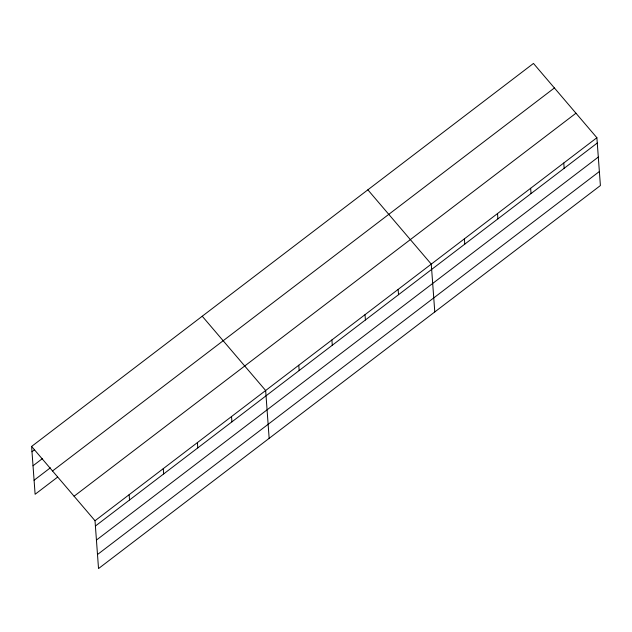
<?xml version="1.0" encoding="UTF-8"?>
<svg xmlns="http://www.w3.org/2000/svg" width="632" height="632" viewBox="0 0 632 632"><rect width="100%" height="100%" fill="white"/><g stroke="black" fill="none" stroke-linecap="round" stroke-linejoin="round"><path stroke-width="0.95" d="M31.6 446.445L533.471 63.437L596.885 137.729L600.4 185.555L98.529 568.563L95.013 520.736L31.6 446.445L35.116 494.271L57.607 477.105M31.987 451.738L34.318 449.96M33.022 465.776L42.328 458.666M34.081 480.233L50.37 467.806M52.527 470.966L554.398 87.959M74.086 496.223L575.965 113.215M95.013 520.736L596.885 137.729M95.4 526.029L597.279 143.022M96.435 540.068L598.307 157.06M97.494 554.525L599.373 171.517M367.856 189.829L431.269 264.121L434.784 311.947M202.24 316.221L265.653 390.521L269.161 438.339M563.768 163.009L564.155 168.302M530.643 188.289L531.03 193.582M497.518 213.569L497.905 218.862M464.394 238.849L464.781 244.134M398.144 289.401L398.531 294.694M365.02 314.681L365.415 319.974M331.895 339.961L332.29 345.254M298.778 365.241L299.165 370.534M231.525 416.559L231.912 421.852M197.397 442.605L197.784 447.898M163.269 468.652L163.656 473.945M129.141 494.698L129.528 499.983"/></g></svg>
